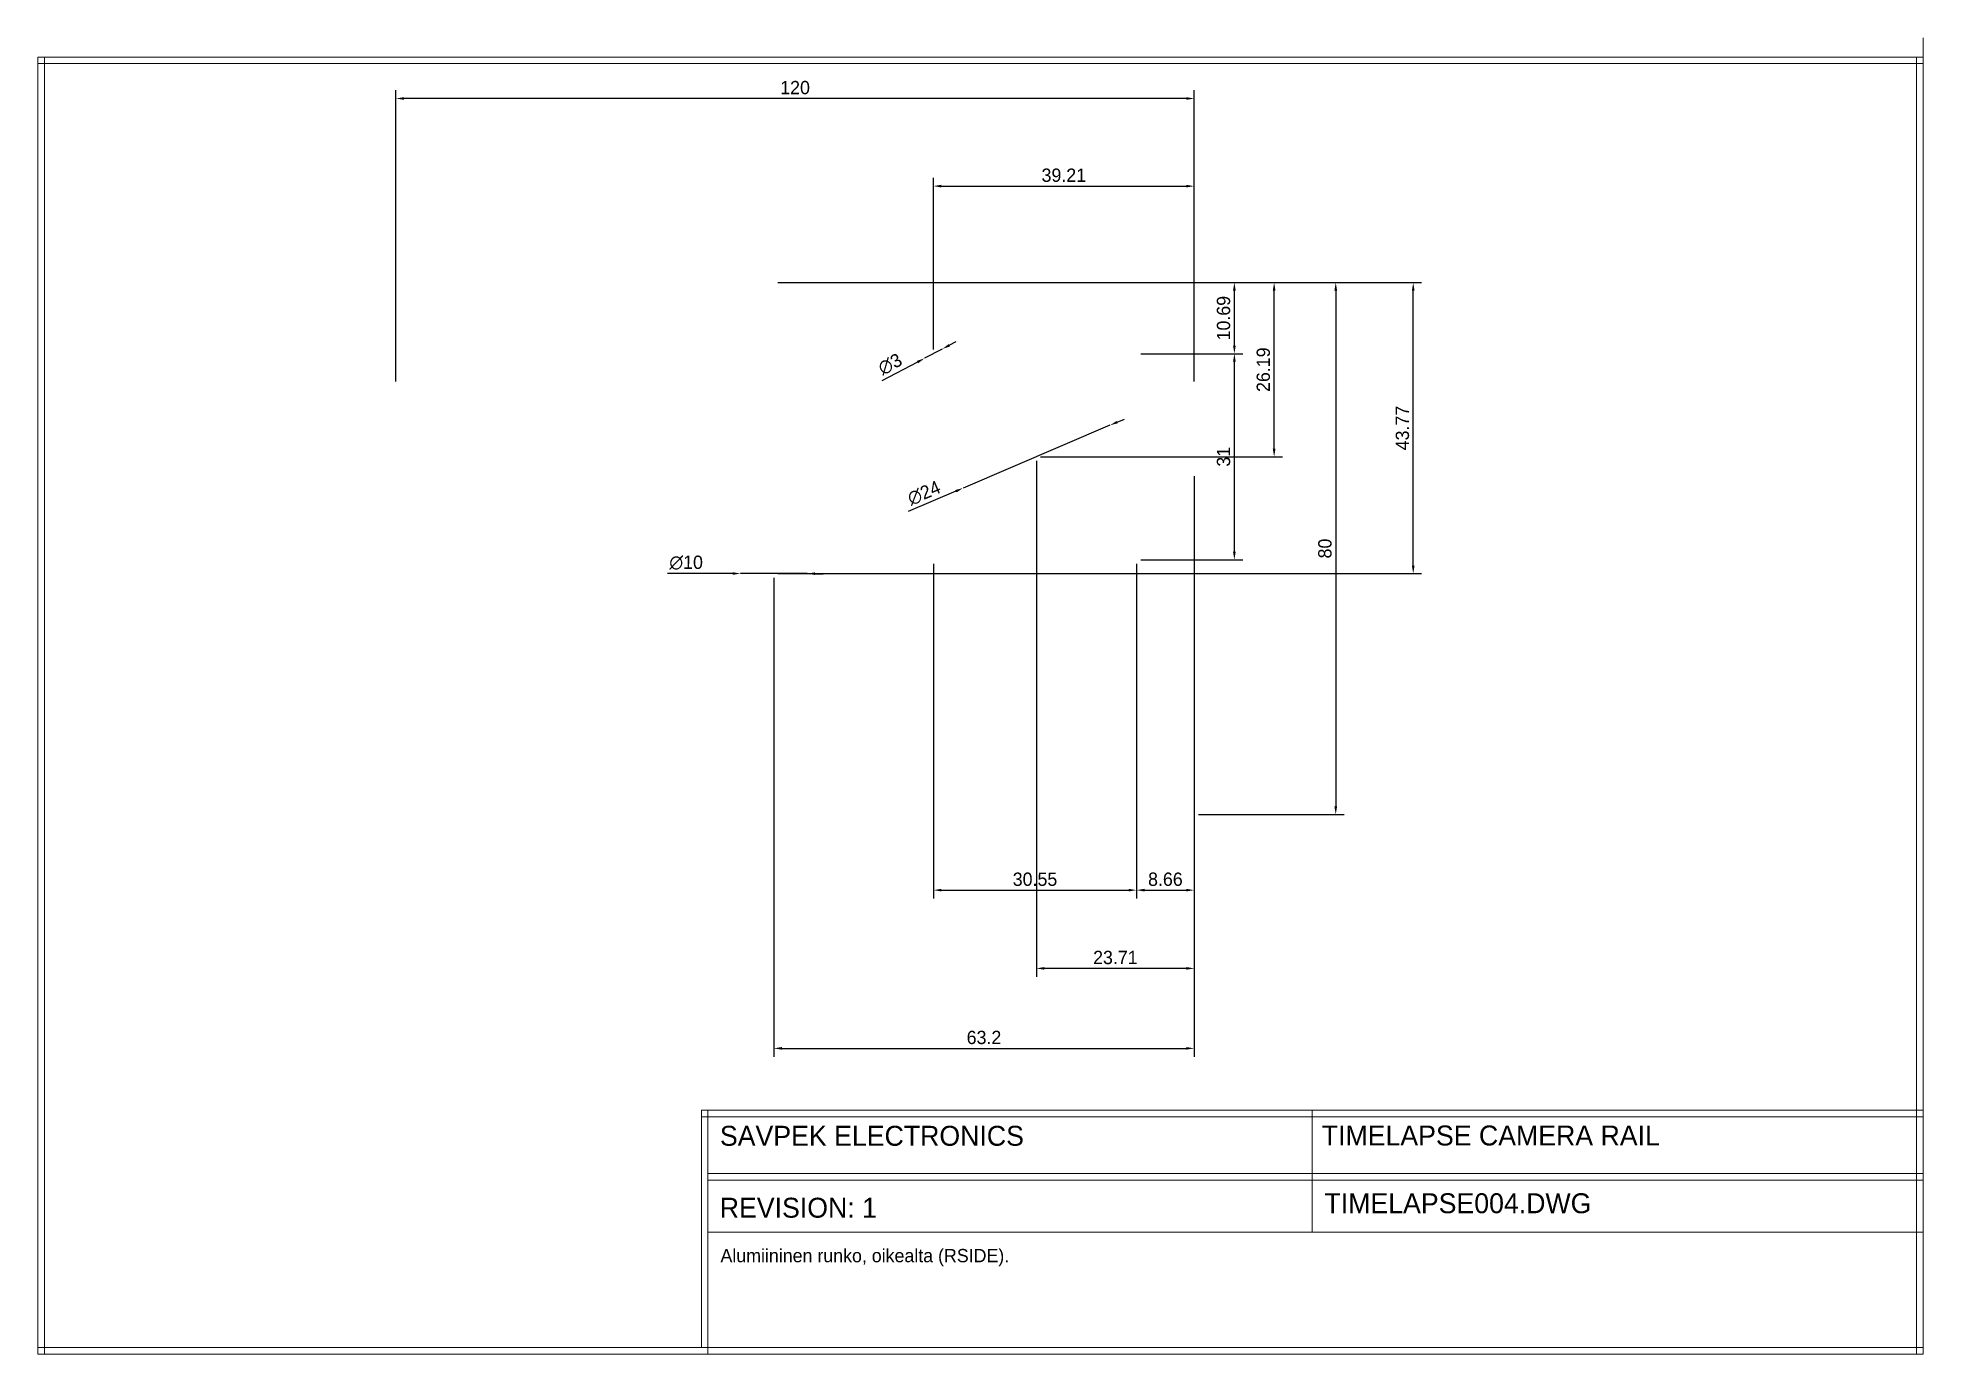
# Paper-space layout 'RUNKO-OIKEALTA' of a CAD drawing. Header units: millimetres. Extents: x 8 to 291, y 7 to 205.
import ezdxf

# ---------------------------------------------------------------- set-up
doc = ezdxf.new("R2010")
doc.units = ezdxf.units.MM
doc.layers.add('DIMENSIONS', color=50, linetype='Continuous')
doc.dimstyles.new('SAVPEK_ISOT', dxfattribs={"dimtxt": 2, "dimasz": 1.2, "dimexe": 1.25, "dimexo": 0.625, "dimtad": 1, "dimdsep": 46, "dimtxsty": 'Standard', "dimcen": -2, "dimadec": 0, "dimazin": 0, "dimtfac": 1, "dimtmove": 0, "dimatfit": 3, "dimfxl": 0, "dimarcsym": 0})

# ---------------------------------------------------------------- blocks, each defined once
blk = doc.blocks.new('*D764')
at = {"layer": 'Defpoints', "color": 0, "lineweight": -3}
for p in [(181.41, 167.86), (181.41, 87.86), (202.69, 87.86)]:
    blk.add_point(p, dxfattribs=at)
at = {"layer": 'DIMENSIONS', "color": 0, "lineweight": -2}
for p, q in [((182.04, 167.86), (203.94, 167.86)), ((202.69, 166.66), (202.69, 89.06)), ((182.04, 87.86), (203.94, 87.86))]:
    blk.add_line(p, q, dxfattribs=at)
for points in [[(202.49, 166.66), (202.89, 166.66), (202.69, 167.86)], [(202.89, 89.06), (202.49, 89.06), (202.69, 87.86)]]:
    blk.add_solid(points, dxfattribs=at)
at = {"layer": 'DIMENSIONS', "color": 0, "lineweight": -2, "insert": (201.07, 127.86), "char_height": 2, "attachment_point": 5, "rotation": 90}
blk.add_mtext('80', dxfattribs=at)
blk = doc.blocks.new('*D765')
at = {"layer": 'Defpoints', "color": 0, "lineweight": -3}
for p in [(61.41, 195.55), (61.41, 152.37), (181.41, 152.37)]:
    blk.add_point(p, dxfattribs=at)
at = {"layer": 'DIMENSIONS', "color": 0, "lineweight": -2}
for p, q in [((61.41, 153), (61.41, 196.8)), ((181.41, 153), (181.41, 196.8)), ((180.21, 195.55), (62.61, 195.55))]:
    blk.add_line(p, q, dxfattribs=at)
for points in [[(62.61, 195.35), (62.61, 195.75), (61.41, 195.55)], [(180.21, 195.75), (180.21, 195.35), (181.41, 195.55)]]:
    blk.add_solid(points, dxfattribs=at)
at = {"layer": 'DIMENSIONS', "color": 0, "lineweight": -2, "insert": (121.41, 197.18), "char_height": 2, "attachment_point": 5}
blk.add_mtext('120', dxfattribs=at)
blk = doc.blocks.new('*D766')
at = {"layer": 'Defpoints', "color": 0, "lineweight": -3}
for p in [(157.7, 141.67), (181.41, 139.39), (157.7, 64.71)]:
    blk.add_point(p, dxfattribs=at)
at = {"layer": 'DIMENSIONS', "color": 0, "lineweight": -2}
for p, q in [((157.7, 141.05), (157.7, 63.46)), ((181.41, 138.76), (181.41, 63.46)), ((180.21, 64.71), (158.9, 64.71))]:
    blk.add_line(p, q, dxfattribs=at)
for points in [[(158.9, 64.51), (158.9, 64.91), (157.7, 64.71)], [(180.21, 64.91), (180.21, 64.51), (181.41, 64.71)]]:
    blk.add_solid(points, dxfattribs=at)
at = {"layer": 'DIMENSIONS', "color": 0, "lineweight": -2, "insert": (169.56, 66.34), "char_height": 2, "attachment_point": 5}
blk.add_mtext('23.71', dxfattribs=at)
blk = doc.blocks.new('*D767')
at = {"layer": 'Defpoints', "color": 0, "lineweight": -3}
for p in [(157.7, 167.86), (193.43, 167.86), (157.7, 141.67)]:
    blk.add_point(p, dxfattribs=at)
at = {"layer": 'DIMENSIONS', "color": 0, "lineweight": -2}
for p, q in [((158.33, 167.86), (194.68, 167.86)), ((193.43, 142.87), (193.43, 166.66)), ((158.33, 141.67), (194.68, 141.67))]:
    blk.add_line(p, q, dxfattribs=at)
for points in [[(193.23, 166.66), (193.63, 166.66), (193.43, 167.86)], [(193.63, 142.87), (193.23, 142.87), (193.43, 141.67)]]:
    blk.add_solid(points, dxfattribs=at)
at = {"layer": 'DIMENSIONS', "color": 0, "lineweight": -2, "insert": (191.81, 154.76), "char_height": 2, "attachment_point": 5, "rotation": 90}
blk.add_mtext('26.19', dxfattribs=at)
blk = doc.blocks.new('*D768')
at = {"layer": 'Defpoints', "color": 0, "lineweight": -3}
for p in [(142.2, 126.17), (172.75, 126.17), (172.75, 76.48)]:
    blk.add_point(p, dxfattribs=at)
at = {"layer": 'DIMENSIONS', "color": 0, "lineweight": -2}
for p, q in [((142.2, 125.55), (142.2, 75.23)), ((172.75, 125.55), (172.75, 75.23)), ((143.4, 76.48), (171.55, 76.48))]:
    blk.add_line(p, q, dxfattribs=at)
for points in [[(143.4, 76.28), (143.4, 76.68), (142.2, 76.48)], [(171.55, 76.68), (171.55, 76.28), (172.75, 76.48)]]:
    blk.add_solid(points, dxfattribs=at)
at = {"layer": 'DIMENSIONS', "color": 0, "lineweight": -2, "insert": (157.48, 78.11), "char_height": 2, "attachment_point": 5}
blk.add_mtext('30.55', dxfattribs=at)
blk = doc.blocks.new('*D769')
at = {"layer": 'Defpoints', "color": 0, "lineweight": -3}
for p in [(172.75, 87.86), (181.41, 87.86), (181.41, 76.48)]:
    blk.add_point(p, dxfattribs=at)
at = {"layer": 'DIMENSIONS', "color": 0, "lineweight": -2}
for p, q in [((172.75, 87.23), (172.75, 75.23)), ((181.41, 87.23), (181.41, 75.23)), ((173.95, 76.48), (180.21, 76.48))]:
    blk.add_line(p, q, dxfattribs=at)
for points in [[(173.95, 76.28), (173.95, 76.68), (172.75, 76.48)], [(180.21, 76.68), (180.21, 76.28), (181.41, 76.48)]]:
    blk.add_solid(points, dxfattribs=at)
at = {"layer": 'DIMENSIONS', "color": 0, "lineweight": -2, "insert": (177.08, 78.11), "char_height": 2, "attachment_point": 5}
blk.add_mtext('8.66', dxfattribs=at)
blk = doc.blocks.new('*D770')
at = {"layer": 'Defpoints', "color": 0, "lineweight": -3}
for p in [(172.75, 157.17), (187.45, 157.17), (172.75, 126.17)]:
    blk.add_point(p, dxfattribs=at)
at = {"layer": 'DIMENSIONS', "color": 0, "lineweight": -2}
for p, q in [((173.38, 157.17), (188.7, 157.17)), ((187.45, 127.37), (187.45, 155.97)), ((173.38, 126.17), (188.7, 126.17))]:
    blk.add_line(p, q, dxfattribs=at)
for points in [[(187.25, 155.97), (187.65, 155.97), (187.45, 157.17)], [(187.65, 127.37), (187.25, 127.37), (187.45, 126.17)]]:
    blk.add_solid(points, dxfattribs=at)
at = {"layer": 'DIMENSIONS', "color": 0, "lineweight": -2, "insert": (185.83, 141.67), "char_height": 2, "attachment_point": 5, "rotation": 90}
blk.add_mtext('31', dxfattribs=at)
blk = doc.blocks.new('*D771')
at = {"layer": 'Defpoints', "color": 0, "lineweight": -3}
for p in [(173.38, 167.86), (187.45, 167.86), (173.38, 157.17)]:
    blk.add_point(p, dxfattribs=at)
at = {"layer": 'DIMENSIONS', "color": 0, "lineweight": -2}
for p, q in [((174, 167.86), (188.7, 167.86)), ((187.45, 158.37), (187.45, 166.66)), ((174, 157.17), (188.7, 157.17))]:
    blk.add_line(p, q, dxfattribs=at)
for points in [[(187.25, 166.66), (187.65, 166.66), (187.45, 167.86)], [(187.65, 158.37), (187.25, 158.37), (187.45, 157.17)]]:
    blk.add_solid(points, dxfattribs=at)
at = {"layer": 'DIMENSIONS', "color": 0, "lineweight": -2, "insert": (185.83, 162.51), "char_height": 2, "attachment_point": 5, "rotation": 90}
blk.add_mtext('10.69', dxfattribs=at)
blk = doc.blocks.new('*D772')
at = {"layer": 'Defpoints', "color": 0, "lineweight": -3}
for p in [(168.74, 146.4), (146.67, 136.95)]:
    blk.add_point(p, dxfattribs=at)
at = {"layer": 'DIMENSIONS', "color": 0, "lineweight": -2}
for p, q in [((168.74, 146.4), (146.67, 136.95)), ((169.84, 146.87), (170.94, 147.34)), ((145.57, 136.47), (138.42, 133.41))]:
    blk.add_line(p, q, dxfattribs=at)
for points in [[(169.92, 146.69), (169.76, 147.05), (168.74, 146.4)], [(145.49, 136.66), (145.65, 136.29), (146.67, 136.95)]]:
    blk.add_solid(points, dxfattribs=at)
at = {"layer": 'DIMENSIONS', "color": 0, "lineweight": -2, "insert": (140.8, 136.2), "char_height": 2, "attachment_point": 5, "rotation": 23.1894}
blk.add_mtext('∅24', dxfattribs=at)
blk = doc.blocks.new('*D773')
at = {"layer": 'Defpoints', "color": 0, "lineweight": -3}
for p in [(140.88, 156.47), (143.53, 157.87)]:
    blk.add_point(p, dxfattribs=at)
at = {"layer": 'DIMENSIONS', "color": 0, "lineweight": -2}
for p, q in [((144.59, 158.43), (145.65, 158.99)), ((139.82, 155.91), (134.43, 153.07)), ((143.53, 157.87), (140.88, 156.47))]:
    blk.add_line(p, q, dxfattribs=at)
for points in [[(139.72, 156.09), (139.91, 155.73), (140.88, 156.47)], [(144.69, 158.25), (144.5, 158.61), (143.53, 157.87)]]:
    blk.add_solid(points, dxfattribs=at)
at = {"layer": 'DIMENSIONS', "color": 0, "lineweight": -2, "insert": (135.7, 155.58), "char_height": 2, "attachment_point": 5, "rotation": 27.818}
blk.add_mtext('∅3', dxfattribs=at)
blk = doc.blocks.new('*D774')
at = {"layer": 'Defpoints', "color": 0, "lineweight": -3}
for p in [(113.22, 124.1), (123.22, 124.09)]:
    blk.add_point(p, dxfattribs=at)
at = {"layer": 'DIMENSIONS', "color": 0, "lineweight": -2}
for p, q in [((112.02, 124.1), (102.23, 124.11)), ((123.22, 124.09), (113.22, 124.1)), ((124.42, 124.08), (125.62, 124.08))]:
    blk.add_line(p, q, dxfattribs=at)
for points in [[(112.02, 124.3), (112.02, 123.9), (113.22, 124.1)], [(124.42, 123.88), (124.42, 124.28), (123.22, 124.09)]]:
    blk.add_solid(points, dxfattribs=at)
at = {"layer": 'DIMENSIONS', "color": 0, "lineweight": -2, "insert": (105.03, 125.73), "char_height": 2, "attachment_point": 5, "rotation": 359.9244}
blk.add_mtext('∅10', dxfattribs=at)
blk = doc.blocks.new('*D775')
at = {"layer": 'Defpoints', "color": 0, "lineweight": -3}
for p in [(118.22, 124.09), (181.41, 124.09), (181.41, 52.68)]:
    blk.add_point(p, dxfattribs=at)
at = {"layer": 'DIMENSIONS', "color": 0, "lineweight": -2}
for p, q in [((118.22, 123.47), (118.22, 51.43)), ((181.41, 123.47), (181.41, 51.43)), ((119.42, 52.68), (180.21, 52.68))]:
    blk.add_line(p, q, dxfattribs=at)
for points in [[(119.42, 52.48), (119.42, 52.88), (118.22, 52.68)], [(180.21, 52.88), (180.21, 52.48), (181.41, 52.68)]]:
    blk.add_solid(points, dxfattribs=at)
at = {"layer": 'DIMENSIONS', "color": 0, "lineweight": -2, "insert": (149.81, 54.31), "char_height": 2, "attachment_point": 5}
blk.add_mtext('63.2', dxfattribs=at)
blk = doc.blocks.new('*D776')
at = {"layer": 'Defpoints', "color": 0, "lineweight": -3}
for p in [(118.22, 167.86), (214.34, 167.86), (118.22, 124.09)]:
    blk.add_point(p, dxfattribs=at)
at = {"layer": 'DIMENSIONS', "color": 0, "lineweight": -2}
for p, q in [((118.84, 167.86), (215.59, 167.86)), ((214.34, 125.29), (214.34, 166.66)), ((118.84, 124.09), (215.59, 124.09))]:
    blk.add_line(p, q, dxfattribs=at)
for points in [[(214.14, 166.66), (214.54, 166.66), (214.34, 167.86)], [(214.54, 125.29), (214.14, 125.29), (214.34, 124.09)]]:
    blk.add_solid(points, dxfattribs=at)
at = {"layer": 'DIMENSIONS', "color": 0, "lineweight": -2, "insert": (212.72, 145.98), "char_height": 2, "attachment_point": 5, "rotation": 90}
blk.add_mtext('43.77', dxfattribs=at)
blk = doc.blocks.new('*D878')
at = {"color": 0, "lineweight": -2}
for p, q in [((142.2, 157.8), (142.2, 183.62)), ((143.4, 182.37), (180.21, 182.37)), ((181.41, 153.62), (181.41, 183.62))]:
    blk.add_line(p, q, dxfattribs=at)
for points in [[(143.4, 182.17), (143.4, 182.57), (142.2, 182.37)], [(180.21, 182.57), (180.21, 182.17), (181.41, 182.37)]]:
    blk.add_solid(points, dxfattribs=at)
at = {"layer": 'Defpoints', "color": 0, "lineweight": -3}
for p in [(181.41, 182.37), (142.2, 157.17), (181.41, 153)]:
    blk.add_point(p, dxfattribs=at)
at = {"color": 0, "lineweight": -2, "insert": (161.81, 184), "char_height": 2, "attachment_point": 5}
blk.add_mtext('39.21', dxfattribs=at)

psp = doc.layouts.new('RUNKO-OIKEALTA')

# ---------------------------------------------------------------- linework, layer by layer
at = {"layer": 'DIMENSIONS', "lineweight": 0}
for p, q in [((291.019, 6.664), (291.019, 204.696)), ((7.551, 201.789), (7.551, 6.664)), ((7.551, 201.789), (290.251, 201.789)), ((7.551, 201.789), (8.551, 201.789)), ((7.551, 201.789), (7.551, 200.789)), ((8.551, 201.789), (8.551, 6.664)), ((290.019, 6.664), (290.019, 201.789)), ((290.251, 201.789), (291.019, 201.789)), ((7.551, 200.789), (291.019, 200.789)), ((291.019, 43.402), (107.318, 43.402)), ((107.318, 43.402), (107.318, 7.664)), ((107.318, 43.402), (108.318, 43.402)), ((108.318, 43.402), (108.318, 6.664)), ((199.168, 43.402), (199.168, 25.033)), ((291.019, 43.402), (291.019, 42.402)), ((291.019, 42.402), (107.318, 42.402)), ((108.318, 33.877), (291.019, 33.877)), ((108.318, 33.877), (108.318, 32.877)), ((108.318, 32.877), (291.019, 32.877)), ((108.318, 25.033), (291.019, 25.033)), ((7.551, 6.664), (7.551, 7.664)), ((7.551, 7.664), (291.019, 7.664)), ((7.551, 6.664), (291.019, 6.664)), ((291.019, 6.664), (290.019, 6.664))]:
    psp.add_line(p, q, dxfattribs=at)

# ---------------------------------------------------------------- texts
at = {"layer": 'DIMENSIONS', "lineweight": 0, "attachment_point": 1}
for s, insert, char_height, width in [('SAVPEK ELECTRONICS', (110.11, 41.03), 3, 87.5511), ('TIMELAPSE CAMERA RAIL', (200.589, 41.074), 3, 89.43006), ('REVISION: 1', (110.088, 30.211), 3, 87.5511), ('Alumiininen runko, oikealta (RSIDE).', (110.197, 22.51), 2, 173.47077)]:
    psp.add_mtext(s, dxfattribs=dict(at, insert=insert, char_height=char_height, width=width))
at = {"layer": 'DIMENSIONS', "lineweight": 0, "insert": (200.997, 30.885), "char_height": 3, "attachment_point": 1}
psp.add_mtext('TIMELAPSE004.DWG', dxfattribs=at)

# ---------------------------------------------------------------- dimensions: what is measured, and where the dimension line sits
at = {"lineweight": 0}
dim = psp.add_linear_dim(base=(181.412, 182.373), p1=(142.205, 157.171), p2=(181.412, 153), dimstyle='SAVPEK_ISOT', dxfattribs=at)
dim.commit()
dim.dimension.update_dxf_attribs({"geometry": '*D878', "text_midpoint": (161.808, 183.998)})
at = {"layer": 'DIMENSIONS', "lineweight": 0}
for base, p1, p2, picture, middle in [((61.412, 195.551), (181.412, 152.375), (61.412, 152.375), '*D765', (121.412, 197.176)), ((157.705, 64.715), (181.412, 139.388), (157.705, 141.671), '*D766', (169.558, 66.34)), ((172.755, 76.485), (142.205, 126.171), (172.755, 126.171), '*D768', (157.48, 78.11)), ((181.412, 52.681), (118.216, 124.092), (181.412, 124.092), '*D775', (149.814, 54.306)), ((181.412, 76.485), (172.755, 87.859), (181.412, 87.859), '*D769', (177.083, 78.11))]:
    dim = psp.add_linear_dim(base=base, p1=p1, p2=p2, dimstyle='SAVPEK_ISOT', dxfattribs=at)
    dim.commit()
    dim.dimension.update_dxf_attribs({"geometry": picture, "text_midpoint": middle})
for base, p1, p2, picture, middle in [((214.343, 167.859), (118.216, 124.092), (118.216, 167.859), '*D776', (212.718, 145.975)), ((193.434, 167.859), (157.705, 141.671), (157.705, 167.859), '*D767', (191.809, 154.765)), ((187.452, 167.859), (173.38, 157.171), (173.38, 167.859), '*D771', (185.827, 162.515)), ((202.69, 87.859), (181.412, 167.859), (181.412, 87.859), '*D764', (201.065, 127.859)), ((187.452, 157.171), (172.755, 126.171), (172.755, 157.171), '*D770', (185.827, 141.671))]:
    dim = psp.add_linear_dim(base=base, p1=p1, p2=p2, angle=90, dimstyle='SAVPEK_ISOT', dxfattribs=at)
    dim.commit()
    dim.dimension.update_dxf_attribs({"geometry": picture, "text_midpoint": middle})
for p1, p2, picture, middle in [((143.531, 157.871), (140.878, 156.471), '*D773', (136.46, 154.14)), ((168.735, 146.396), (146.674, 136.946), '*D772', (141.442, 134.705)), ((123.216, 124.085), (113.216, 124.098), '*D774', (105.026, 124.109))]:
    dim = psp.add_diameter_dim_2p(p1=p1, p2=p2, dimstyle='SAVPEK_ISOT', dxfattribs=at)
    dim.commit()
    dim.dimension.update_dxf_attribs({"geometry": picture, "text_midpoint": middle, "dimtype": 163})

doc.saveas('drawing.dxf')
